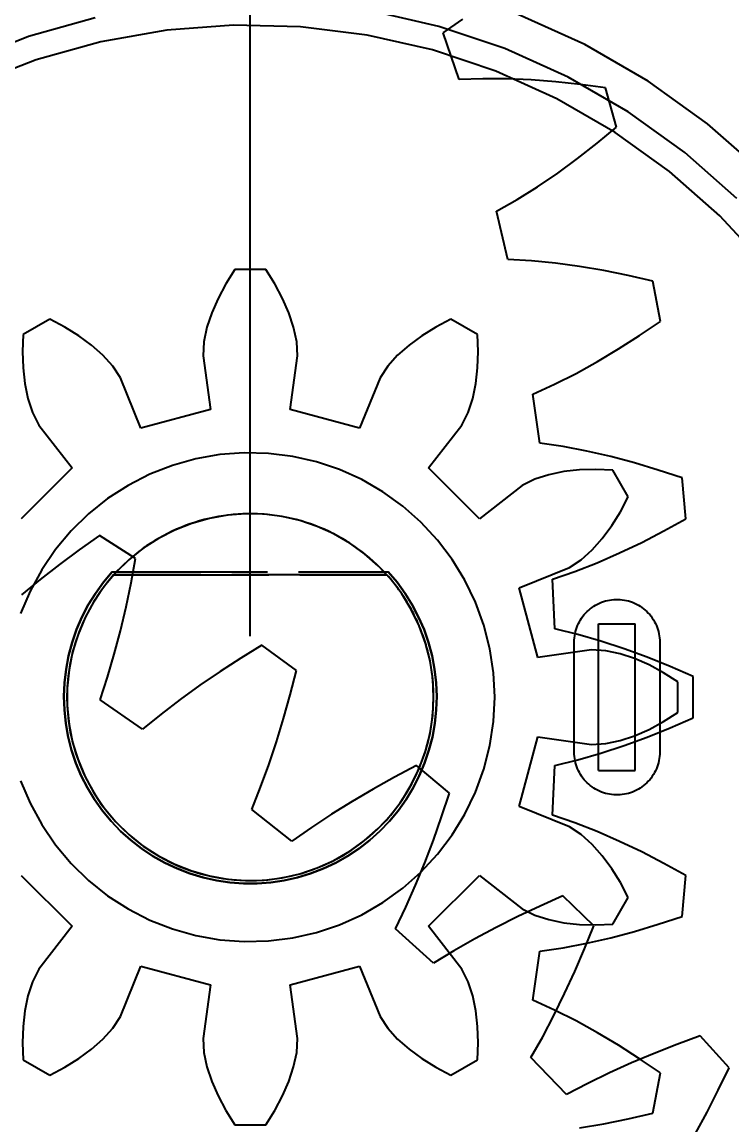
# Model space of a CAD drawing. Header units: millimetres. Extents: x -9 to 221, y -53 to 198.
# Drawn here: x 37.38 to 43.19, y 144.2 to 153.22 of the extents above; entities that cross this region are included whole.
import ezdxf

# ---------------------------------------------------------------- set-up
doc = ezdxf.new("R2010")
doc.units = ezdxf.units.MM
doc.linetypes.add('DASHED', pattern=[1.524, 1.27, -0.254])
doc.layers.add('DIMS', color=3, linetype='CONTINUOUS')
doc.layers.add('HIDDEN', color=8, linetype='DASHED')
doc.styles.add('OpenSansCondensed-Light', font='OpenSansCondensed-Light.ttf')
doc.dimstyles.new('EZDXF', dxfattribs={"dimtxt": 0.25, "dimasz": 0.175, "dimexe": 0.375, "dimexo": 0.125, "dimgap": 0.1, "dimtad": 1, "dimlfac": 100, "dimzin": 12, "dimdsep": 46, "dimtxsty": 'OpenSansCondensed-Light', "dimblk": 'ARCHTICK', "dimcen": 2.5, "dimazin": 3, "dimtfac": 0.5, "dimtmove": 2, "dimatfit": 3})

# ---------------------------------------------------------------- blocks, each defined once
blk = doc.blocks.new('_ARCHTICK')
at = {"color": 0, "linetype": 'BYBLOCK', "const_width": 0.15}
blk.add_lwpolyline([(-0.5, -0.5), (0.5, 0.5)], dxfattribs=at)

msp = doc.modelspace()

# ---------------------------------------------------------------- linework, layer by layer
at = {"layer": 'HIDDEN'}
for points in [[(43.22995, 151.78044), (42.80389, 152.15644), (42.34251, 152.48815), (41.8504, 152.77227), (41.33244, 153.00598), (40.79379, 153.18696), (40.23979, 153.3134)], [(43.22995, 151.78044), (42.80389, 152.15644), (42.34251, 152.48815), (41.8504, 152.77227), (41.33244, 153.00598), (40.79379, 153.18696), (40.23979, 153.3134)], [(43.43942, 151.9952), (42.99094, 152.39099), (42.50528, 152.74016), (41.98726, 153.03923), (41.44205, 153.28524)], [(43.43942, 151.9952), (42.99094, 152.39099), (42.50528, 152.74016), (41.98726, 153.03923), (41.44205, 153.28524)], [(43.43942, 151.9952), (42.99094, 152.39099), (42.50528, 152.74016), (41.98726, 153.03923), (41.44205, 153.28524)], [(43.43942, 151.9952), (42.99094, 152.39099), (42.50528, 152.74016), (41.98726, 153.03923), (41.44205, 153.28524)], [(37.98163, 153.25709), (37.43463, 153.10319), (36.90566, 152.89558), (36.4, 152.63634), (35.92266, 152.32805), (35.47839, 151.97375), (35.0716, 151.57698), (34.70634, 151.14169), (34.38624, 150.67218), (34.11448, 150.17314), (33.89375, 149.64951), (33.72626, 149.10652), (33.61366, 148.54954), (33.55709, 147.98412), (33.55709, 147.41588), (33.61366, 146.85046), (33.72626, 146.29348), (33.89375, 145.75049), (34.11448, 145.22686), (34.38624, 144.72782), (34.70634, 144.25831), (35.0716, 143.82302)], [(37.98163, 153.25709), (37.43463, 153.10319), (36.90566, 152.89558), (36.4, 152.63634), (35.92266, 152.32805), (35.47839, 151.97375), (35.0716, 151.57698), (34.70634, 151.14169), (34.38624, 150.67218), (34.11448, 150.17314), (33.89375, 149.64951), (33.72626, 149.10652), (33.61366, 148.54954), (33.55709, 147.98412), (33.55709, 147.41588), (33.61366, 146.85046), (33.72626, 146.29348), (33.89375, 145.75049), (34.11448, 145.22686), (34.38624, 144.72782), (34.70634, 144.25831), (35.0716, 143.82302)], [(43.46324, 151.23533), (43.0903, 151.63727), (42.67919, 152.00007), (42.234, 152.32014), (41.75916, 152.59429), (41.25938, 152.81981), (40.73962, 152.99443), (40.20506, 153.11644), (39.66102, 153.18462), (39.11288, 153.19829), (38.56611, 153.15732), (38.02613, 153.0621), (37.49832, 152.9136), (36.98792, 152.71328)], [(43.46324, 151.23533), (43.0903, 151.63727), (42.67919, 152.00007), (42.234, 152.32014), (41.75916, 152.59429), (41.25938, 152.81981), (40.73962, 152.99443), (40.20506, 153.11644), (39.66102, 153.18462), (39.11288, 153.19829), (38.56611, 153.15732), (38.02613, 153.0621), (37.49832, 152.9136), (36.98792, 152.71328)], [(40.82917, 153.13503), (40.98869, 153.24675)], [(40.82917, 153.13503), (40.98869, 153.24675)], [(40.95778, 152.7513), (40.82917, 153.13503)], [(40.95778, 152.7513), (40.82917, 153.13503)], [(41.15241, 152.75827), (40.95778, 152.7513)], [(41.15241, 152.75827), (40.95778, 152.7513)], [(41.34936, 152.7573), (41.15241, 152.75827)], [(41.34936, 152.7573), (41.15241, 152.75827)], [(41.54834, 152.74905), (41.34936, 152.7573)], [(41.54834, 152.74905), (41.34936, 152.7573)], [(41.74914, 152.73398), (41.54834, 152.74905)], [(41.74914, 152.73398), (41.54834, 152.74905)], [(41.95155, 152.71244), (41.74914, 152.73398)], [(41.95155, 152.71244), (41.74914, 152.73398)], [(42.15543, 152.68467), (41.95155, 152.71244)], [(42.15543, 152.68467), (41.95155, 152.71244)], [(42.24738, 152.36151), (42.15543, 152.68467)], [(42.24738, 152.36151), (42.15543, 152.68467)], [(42.08865, 152.23058), (42.24738, 152.36151)], [(42.08865, 152.23058), (42.24738, 152.36151)], [(41.9279, 152.1057), (42.08865, 152.23058)], [(41.9279, 152.1057), (42.08865, 152.23058)], [(41.76511, 151.98718), (41.9279, 152.1057)], [(41.76511, 151.98718), (41.9279, 152.1057)], [(41.60028, 151.87541), (41.76511, 151.98718)], [(41.60028, 151.87541), (41.76511, 151.98718)], [(41.43334, 151.77091), (41.60028, 151.87541)], [(41.43334, 151.77091), (41.60028, 151.87541)], [(41.26419, 151.67438), (41.43334, 151.77091)], [(41.26419, 151.67438), (41.43334, 151.77091)], [(41.35685, 151.28042), (41.26419, 151.67438)], [(41.35685, 151.28042), (41.26419, 151.67438)], [(41.55129, 151.26941), (41.35685, 151.28042)], [(41.55129, 151.26941), (41.35685, 151.28042)], [(41.74731, 151.25027), (41.55129, 151.26941)], [(41.74731, 151.25027), (41.55129, 151.26941)], [(41.94468, 151.22369), (41.74731, 151.25027)], [(41.94468, 151.22369), (41.74731, 151.25027)], [(42.14323, 151.19016), (41.94468, 151.22369)], [(42.14323, 151.19016), (41.94468, 151.22369)], [(39.12397, 151.19773), (39.0499, 151.0806)], [(39.12397, 151.19773), (39.0499, 151.0806)], [(39.37603, 151.19773), (39.12397, 151.19773)], [(39.37603, 151.19773), (39.12397, 151.19773)], [(39.4501, 151.0806), (39.37603, 151.19773)], [(39.4501, 151.0806), (39.37603, 151.19773)], [(42.3428, 151.15003), (42.14323, 151.19016)], [(42.3428, 151.15003), (42.14323, 151.19016)], [(42.54325, 151.10357), (42.3428, 151.15003)], [(42.54325, 151.10357), (42.3428, 151.15003)], [(39.0499, 151.0806), (38.98671, 150.96242)], [(39.0499, 151.0806), (38.98671, 150.96242)], [(39.51329, 150.96242), (39.4501, 151.0806)], [(39.51329, 150.96242), (39.4501, 151.0806)], [(42.60498, 150.77331), (42.54325, 151.10357)], [(42.60498, 150.77331), (42.54325, 151.10357)], [(38.98671, 150.96242), (38.93492, 150.84379)], [(38.98671, 150.96242), (38.93492, 150.84379)], [(39.56508, 150.84379), (39.51329, 150.96242)], [(39.56508, 150.84379), (39.51329, 150.96242)], [(37.61028, 150.79214), (37.39199, 150.66611)], [(37.61028, 150.79214), (37.39199, 150.66611)], [(37.73299, 150.72773), (37.61028, 150.79214)], [(37.73299, 150.72773), (37.61028, 150.79214)], [(38.93492, 150.84379), (38.89542, 150.72534)], [(38.93492, 150.84379), (38.89542, 150.72534)], [(39.60458, 150.72534), (39.56508, 150.84379)], [(39.60458, 150.72534), (39.56508, 150.84379)], [(40.88972, 150.79214), (40.76701, 150.72773)], [(40.88972, 150.79214), (40.76701, 150.72773)], [(41.10801, 150.66611), (40.88972, 150.79214)], [(41.10801, 150.66611), (40.88972, 150.79214)], [(42.43485, 150.65757), (42.60498, 150.77331)], [(42.43485, 150.65757), (42.60498, 150.77331)], [(37.39199, 150.66611), (37.38641, 150.52763)], [(37.39199, 150.66611), (37.38641, 150.52763)], [(37.84681, 150.65698), (37.73299, 150.72773)], [(37.84681, 150.65698), (37.73299, 150.72773)], [(38.89542, 150.72534), (38.86987, 150.60782)], [(38.89542, 150.72534), (38.86987, 150.60782)], [(39.63013, 150.60782), (39.60458, 150.72534)], [(39.63013, 150.60782), (39.60458, 150.72534)], [(40.76701, 150.72773), (40.65319, 150.65698)], [(40.76701, 150.72773), (40.65319, 150.65698)], [(41.11359, 150.52763), (41.10801, 150.66611)], [(41.11359, 150.52763), (41.10801, 150.66611)], [(37.95097, 150.58014), (37.84681, 150.65698)], [(37.95097, 150.58014), (37.84681, 150.65698)], [(38.04441, 150.49732), (37.95097, 150.58014)], [(38.04441, 150.49732), (37.95097, 150.58014)], [(38.86987, 150.60782), (38.86368, 150.49248)], [(38.86987, 150.60782), (38.86368, 150.49248)], [(39.63632, 150.49248), (39.63013, 150.60782)], [(39.63632, 150.49248), (39.63013, 150.60782)], [(40.54903, 150.58014), (40.45559, 150.49732)], [(40.54903, 150.58014), (40.45559, 150.49732)], [(40.65319, 150.65698), (40.54903, 150.58014)], [(40.65319, 150.65698), (40.54903, 150.58014)], [(42.26326, 150.54806), (42.43485, 150.65757)], [(42.26326, 150.54806), (42.43485, 150.65757)], [(37.38641, 150.52763), (37.39077, 150.39369)], [(37.38641, 150.52763), (37.39077, 150.39369)], [(38.12529, 150.40831), (38.04441, 150.49732)], [(38.12529, 150.40831), (38.04441, 150.49732)], [(38.86368, 150.49248), (38.92453, 150.05259)], [(38.86368, 150.49248), (38.92453, 150.05259)], [(39.57547, 150.05259), (39.63632, 150.49248)], [(39.57547, 150.05259), (39.63632, 150.49248)], [(40.45559, 150.49732), (40.37471, 150.40831)], [(40.45559, 150.49732), (40.37471, 150.40831)], [(41.10923, 150.39369), (41.11359, 150.52763)], [(41.10923, 150.39369), (41.11359, 150.52763)], [(42.09023, 150.44507), (42.26326, 150.54806)], [(42.09023, 150.44507), (42.26326, 150.54806)], [(38.18832, 150.31152), (38.12529, 150.40831)], [(38.18832, 150.31152), (38.12529, 150.40831)], [(40.37471, 150.40831), (40.31168, 150.31152)], [(40.37471, 150.40831), (40.31168, 150.31152)], [(41.91579, 150.34899), (42.09023, 150.44507)], [(41.91579, 150.34899), (42.09023, 150.44507)], [(37.39077, 150.39369), (37.40524, 150.26506)], [(37.39077, 150.39369), (37.40524, 150.26506)], [(38.35556, 149.90014), (38.18832, 150.31152)], [(38.35556, 149.90014), (38.18832, 150.31152)], [(40.31168, 150.31152), (40.14444, 149.90014)], [(40.31168, 150.31152), (40.14444, 149.90014)], [(41.09476, 150.26506), (41.10923, 150.39369)], [(41.09476, 150.26506), (41.10923, 150.39369)], [(41.73992, 150.26033), (41.91579, 150.34899)], [(41.73992, 150.26033), (41.91579, 150.34899)], [(37.40524, 150.26506), (37.43025, 150.14273)], [(37.40524, 150.26506), (37.43025, 150.14273)], [(41.06975, 150.14273), (41.09476, 150.26506)], [(41.06975, 150.14273), (41.09476, 150.26506)], [(41.56259, 150.17982), (41.73992, 150.26033)], [(41.56259, 150.17982), (41.73992, 150.26033)], [(37.43025, 150.14273), (37.46689, 150.02818)], [(37.43025, 150.14273), (37.46689, 150.02818)], [(41.03311, 150.02818), (41.06975, 150.14273)], [(41.03311, 150.02818), (41.06975, 150.14273)], [(41.6185, 149.77899), (41.56259, 150.17982)], [(41.6185, 149.77899), (41.56259, 150.17982)], [(38.92453, 150.05259), (38.35556, 149.90014)], [(38.92453, 150.05259), (38.35556, 149.90014)], [(40.14444, 149.90014), (39.57547, 150.05259)], [(40.14444, 149.90014), (39.57547, 150.05259)], [(37.46689, 150.02818), (37.51919, 149.9252)], [(37.46689, 150.02818), (37.51919, 149.9252)], [(40.98081, 149.9252), (41.03311, 150.02818)], [(40.98081, 149.9252), (41.03311, 150.02818)], [(37.51919, 149.9252), (37.79184, 149.57467)], [(37.51919, 149.9252), (37.79184, 149.57467)], [(40.70816, 149.57467), (40.98081, 149.9252)], [(40.70816, 149.57467), (40.98081, 149.9252)], [(41.81109, 149.75009), (41.6185, 149.77899)], [(41.81109, 149.75009), (41.6185, 149.77899)], [(41.25, 147.7), (41.24006, 147.89914), (41.21034, 148.09629), (41.16115, 148.28951), (41.09295, 148.47687), (41.00644, 148.65651), (40.90248, 148.82664), (40.78209, 148.98558), (40.64647, 149.13173), (40.49698, 149.26366), (40.33509, 149.38005), (40.16242, 149.47974), (39.98068, 149.56175), (39.79168, 149.62525), (39.5973, 149.66962), (39.39946, 149.69441), (39.20014, 149.69938), (39.00131, 149.68448), (38.80496, 149.64986), (38.61303, 149.59585), (38.42743, 149.52301), (38.25, 149.43205), (38.08251, 149.32388), (37.92663, 149.19956), (37.7839, 149.06035), (37.65573, 148.90761), (37.54342, 148.74287), (37.44806, 148.56777), (37.37061, 148.38404)], [(41.25, 147.7), (41.24006, 147.89914), (41.21034, 148.09629), (41.16115, 148.28951), (41.09295, 148.47687), (41.00644, 148.65651), (40.90248, 148.82664), (40.78209, 148.98558), (40.64647, 149.13173), (40.49698, 149.26366), (40.33509, 149.38005), (40.16242, 149.47974), (39.98068, 149.56175), (39.79168, 149.62525), (39.5973, 149.66962), (39.39946, 149.69441), (39.20014, 149.69938), (39.00131, 149.68448), (38.80496, 149.64986), (38.61303, 149.59585), (38.42743, 149.52301), (38.25, 149.43205), (38.08251, 149.32388), (37.92663, 149.19956), (37.7839, 149.06035), (37.65573, 148.90761), (37.54342, 148.74287), (37.44806, 148.56777), (37.37061, 148.38404)], [(42.00451, 149.71294), (41.81109, 149.75009)], [(42.00451, 149.71294), (41.81109, 149.75009)], [(42.19859, 149.66827), (42.00451, 149.71294)], [(42.19859, 149.66827), (42.00451, 149.71294)], [(42.3932, 149.61656), (42.19859, 149.66827)], [(42.3932, 149.61656), (42.19859, 149.66827)], [(42.58821, 149.55819), (42.3932, 149.61656)], [(42.58821, 149.55819), (42.3932, 149.61656)], [(37.79184, 149.57467), (37.37533, 149.15816)], [(37.79184, 149.57467), (37.37533, 149.15816)], [(41.12467, 149.15816), (40.70816, 149.57467)], [(41.12467, 149.15816), (40.70816, 149.57467)], [(41.69273, 149.51975), (41.57818, 149.48311)], [(41.69273, 149.51975), (41.57818, 149.48311)], [(41.81506, 149.54476), (41.69273, 149.51975)], [(41.81506, 149.54476), (41.69273, 149.51975)], [(41.94369, 149.55923), (41.81506, 149.54476)], [(41.94369, 149.55923), (41.81506, 149.54476)], [(42.07763, 149.56359), (41.94369, 149.55923)], [(42.07763, 149.56359), (41.94369, 149.55923)], [(42.21611, 149.55801), (42.07763, 149.56359)], [(42.21611, 149.55801), (42.07763, 149.56359)], [(42.34214, 149.33972), (42.21611, 149.55801)], [(42.34214, 149.33972), (42.21611, 149.55801)], [(42.78352, 149.49343), (42.58821, 149.55819)], [(42.78352, 149.49343), (42.58821, 149.55819)], [(42.81452, 149.15888), (42.78352, 149.49343)], [(42.81452, 149.15888), (42.78352, 149.49343)], [(41.4752, 149.43081), (41.12467, 149.15816)], [(41.4752, 149.43081), (41.12467, 149.15816)], [(41.57818, 149.48311), (41.4752, 149.43081)], [(41.57818, 149.48311), (41.4752, 149.43081)], [(42.27773, 149.21701), (42.34214, 149.33972)], [(42.27773, 149.21701), (42.34214, 149.33972)], [(40.75, 147.7), (40.74255, 147.84935), (40.72026, 147.99722), (40.68336, 148.14213), (40.63221, 148.28265), (40.56733, 148.41738), (40.48936, 148.54498), (40.39907, 148.66418), (40.29736, 148.7738), (40.18523, 148.87275), (40.06382, 148.96004), (39.93432, 149.03481), (39.79801, 149.09631), (39.65626, 149.14394), (39.51047, 149.17721), (39.3621, 149.19581), (39.2126, 149.19953), (39.06348, 149.18836), (38.91622, 149.16239), (38.77227, 149.12189), (38.63307, 149.06726), (38.5, 148.99904), (38.37438, 148.91791), (38.25747, 148.82467), (38.15042, 148.72026), (38.0543, 148.60571), (37.97006, 148.48215), (37.89855, 148.35083), (37.84046, 148.21303), (37.79638, 148.07014), (37.76675, 147.92356), (37.75186, 147.77477), (37.75186, 147.62523), (37.76675, 147.47644), (37.79638, 147.32986), (37.84046, 147.18697), (37.89855, 147.04917), (37.97006, 146.91785), (38.0543, 146.79429), (38.15042, 146.67974), (38.25747, 146.57533), (38.37438, 146.48209), (38.5, 146.40096), (38.63307, 146.33274), (38.77227, 146.27811), (38.91622, 146.23761), (39.06348, 146.21164), (39.2126, 146.20047), (39.3621, 146.20419), (39.51047, 146.22279), (39.65626, 146.25606), (39.79801, 146.30369), (39.93432, 146.36519), (40.06382, 146.43996), (40.18523, 146.52725), (40.29736, 146.6262), (40.39907, 146.73582), (40.48936, 146.85502), (40.56733, 146.98262), (40.63221, 147.11735), (40.68336, 147.25787), (40.72026, 147.40278), (40.74255, 147.55065), (40.75, 147.7)], [(40.75, 147.7), (40.74255, 147.84935), (40.72026, 147.99722), (40.68336, 148.14213), (40.63221, 148.28265), (40.56733, 148.41738), (40.48936, 148.54498), (40.39907, 148.66418), (40.29736, 148.7738), (40.18523, 148.87275), (40.06382, 148.96004), (39.93432, 149.03481), (39.79801, 149.09631), (39.65626, 149.14394), (39.51047, 149.17721), (39.3621, 149.19581), (39.2126, 149.19953), (39.06348, 149.18836), (38.91622, 149.16239), (38.77227, 149.12189), (38.63307, 149.06726), (38.5, 148.99904), (38.37438, 148.91791), (38.25747, 148.82467), (38.15042, 148.72026), (38.0543, 148.60571), (37.97006, 148.48215), (37.89855, 148.35083), (37.84046, 148.21303), (37.79638, 148.07014), (37.76675, 147.92356), (37.75186, 147.77477), (37.75186, 147.62523), (37.76675, 147.47644), (37.79638, 147.32986), (37.84046, 147.18697), (37.89855, 147.04917), (37.97006, 146.91785), (38.0543, 146.79429), (38.15042, 146.67974), (38.25747, 146.57533), (38.37438, 146.48209), (38.5, 146.40096), (38.63307, 146.33274), (38.77227, 146.27811), (38.91622, 146.23761), (39.06348, 146.21164), (39.2126, 146.20047), (39.3621, 146.20419), (39.51047, 146.22279), (39.65626, 146.25606), (39.79801, 146.30369), (39.93432, 146.36519), (40.06382, 146.43996), (40.18523, 146.52725), (40.29736, 146.6262), (40.39907, 146.73582), (40.48936, 146.85502), (40.56733, 146.98262), (40.63221, 147.11735), (40.68336, 147.25787), (40.72026, 147.40278), (40.74255, 147.55065), (40.75, 147.7)], [(40.75, 147.7), (40.74255, 147.84935), (40.72026, 147.99722), (40.68336, 148.14213), (40.63221, 148.28265), (40.56733, 148.41738), (40.48936, 148.54498), (40.39907, 148.66418), (40.29736, 148.7738), (40.18523, 148.87275), (40.06382, 148.96004), (39.93432, 149.03481), (39.79801, 149.09631), (39.65626, 149.14394), (39.51047, 149.17721), (39.3621, 149.19581), (39.2126, 149.19953), (39.06348, 149.18836), (38.91622, 149.16239), (38.77227, 149.12189), (38.63307, 149.06726), (38.5, 148.99904), (38.37438, 148.91791), (38.25747, 148.82467), (38.15042, 148.72026), (38.0543, 148.60571), (37.97006, 148.48215), (37.89855, 148.35083), (37.84046, 148.21303), (37.79638, 148.07014), (37.76675, 147.92356), (37.75186, 147.77477), (37.75186, 147.62523), (37.76675, 147.47644), (37.79638, 147.32986), (37.84046, 147.18697), (37.89855, 147.04917), (37.97006, 146.91785), (38.0543, 146.79429), (38.15042, 146.67974), (38.25747, 146.57533), (38.37438, 146.48209), (38.5, 146.40096), (38.63307, 146.33274), (38.77227, 146.27811), (38.91622, 146.23761), (39.06348, 146.21164), (39.2126, 146.20047), (39.3621, 146.20419), (39.51047, 146.22279), (39.65626, 146.25606), (39.79801, 146.30369), (39.93432, 146.36519), (40.06382, 146.43996), (40.18523, 146.52725), (40.29736, 146.6262), (40.39907, 146.73582), (40.48936, 146.85502), (40.56733, 146.98262), (40.63221, 147.11735), (40.68336, 147.25787), (40.72026, 147.40278), (40.74255, 147.55065), (40.75, 147.7)], [(40.36803, 148.7), (40.34094, 148.72949), (40.31306, 148.75825), (40.28443, 148.78625), (40.25506, 148.81348), (40.22498, 148.83992), (40.1942, 148.86554), (40.16274, 148.89033), (40.13064, 148.91428), (40.09791, 148.93736), (40.06457, 148.95955), (40.03065, 148.98085), (39.99618, 149.00124), (39.96118, 149.02069), (39.92566, 149.03921), (39.88967, 149.05677), (39.85322, 149.07336), (39.81634, 149.08898), (39.77905, 149.1036), (39.74139, 149.11723), (39.70338, 149.12984), (39.66505, 149.14144), (39.62642, 149.152), (39.58752, 149.16153), (39.54838, 149.17002), (39.50903, 149.17747), (39.46949, 149.18385), (39.4298, 149.18919), (39.38997, 149.19345), (39.35005, 149.19666), (39.31006, 149.1988), (39.27002, 149.19987), (39.22998, 149.19987), (39.18994, 149.1988), (39.14995, 149.19666), (39.11003, 149.19345), (39.0702, 149.18919), (39.03051, 149.18385), (38.99097, 149.17747), (38.95162, 149.17002), (38.91248, 149.16153), (38.87358, 149.152), (38.83495, 149.14144), (38.79662, 149.12984), (38.75861, 149.11723), (38.72095, 149.1036), (38.68366, 149.08898), (38.64678, 149.07336), (38.61033, 149.05677), (38.57434, 149.03921), (38.53882, 149.02069), (38.50382, 149.00124), (38.46935, 148.98085), (38.43543, 148.95955), (38.40209, 148.93736), (38.36936, 148.91428), (38.33726, 148.89033), (38.3058, 148.86554), (38.27502, 148.83992), (38.24494, 148.81348), (38.21557, 148.78625), (38.18694, 148.75825), (38.15906, 148.72949), (38.13197, 148.7)], [(42.20698, 149.10319), (42.27773, 149.21701)], [(42.20698, 149.10319), (42.27773, 149.21701)], [(42.63444, 149.05934), (42.81452, 149.15888)], [(42.63444, 149.05934), (42.81452, 149.15888)], [(42.13014, 148.99903), (42.20698, 149.10319)], [(42.13014, 148.99903), (42.20698, 149.10319)], [(42.45347, 148.96613), (42.63444, 149.05934)], [(42.45347, 148.96613), (42.63444, 149.05934)], [(38.01551, 149.02343), (37.85013, 148.90574)], [(38.01551, 149.02343), (37.85013, 148.90574)], [(38.31176, 148.83431), (38.01551, 149.02343)], [(38.31176, 148.83431), (38.01551, 149.02343)], [(42.04732, 148.90559), (42.13014, 148.99903)], [(42.04732, 148.90559), (42.13014, 148.99903)], [(42.27168, 148.87954), (42.45347, 148.96613)], [(42.27168, 148.87954), (42.45347, 148.96613)], [(37.85013, 148.90574), (37.68875, 148.78527)], [(37.85013, 148.90574), (37.68875, 148.78527)], [(41.95831, 148.82471), (42.04732, 148.90559)], [(41.95831, 148.82471), (42.04732, 148.90559)], [(42.08911, 148.79996), (42.27168, 148.87954)], [(42.08911, 148.79996), (42.27168, 148.87954)], [(37.68875, 148.78527), (37.53155, 148.66196)], [(37.68875, 148.78527), (37.53155, 148.66196)], [(38.27461, 148.63476), (38.31176, 148.83431)], [(38.27461, 148.63476), (38.31176, 148.83431)], [(41.86152, 148.76168), (41.95831, 148.82471)], [(41.86152, 148.76168), (41.95831, 148.82471)], [(41.90581, 148.72791), (42.08911, 148.79996)], [(41.90581, 148.72791), (42.08911, 148.79996)], [(38.12084, 148.725), (38.04884, 148.6396), (37.98328, 148.54915), (37.92452, 148.45415), (37.87288, 148.3551), (37.82862, 148.25253), (37.79198, 148.14701), (37.76317, 148.03908), (37.74234, 147.92933), (37.7296, 147.81836), (37.72501, 147.70675), (37.72861, 147.5951), (37.74037, 147.48401), (37.76023, 147.37409), (37.78809, 147.26591), (37.82378, 147.16006), (37.86713, 147.05711), (37.9179, 146.95761), (37.97582, 146.86209), (38.04058, 146.77107), (38.11182, 146.68503), (38.18917, 146.60444), (38.27221, 146.52972), (38.3605, 146.46129), (38.45356, 146.3995), (38.55089, 146.34469), (38.65198, 146.29715), (38.75627, 146.25714), (38.86321, 146.22487), (38.97223, 146.20051), (39.08274, 146.1842), (39.19415, 146.17602), (39.30585, 146.17602), (39.41726, 146.1842), (39.52777, 146.20051), (39.63679, 146.22487), (39.74373, 146.25714), (39.84802, 146.29715), (39.94911, 146.34469), (40.04644, 146.3995), (40.1395, 146.46129), (40.22779, 146.52972), (40.31083, 146.60444), (40.38818, 146.68503), (40.45942, 146.77107), (40.52418, 146.86209), (40.5821, 146.95761), (40.63287, 147.05711), (40.67622, 147.16006), (40.71191, 147.26591), (40.73977, 147.37409), (40.75963, 147.48401), (40.77139, 147.5951), (40.77499, 147.70675), (40.7704, 147.81836), (40.75766, 147.92933), (40.73683, 148.03908), (40.70802, 148.14701), (40.67138, 148.25253), (40.62712, 148.3551), (40.57548, 148.45415), (40.51672, 148.54915), (40.45116, 148.6396), (40.37916, 148.725)], [(40.37916, 148.725), (40.45116, 148.6396), (40.51672, 148.54915), (40.57548, 148.45415), (40.62712, 148.3551), (40.67138, 148.25253), (40.70802, 148.14701), (40.73683, 148.03908), (40.75766, 147.92933), (40.7704, 147.81836), (40.77499, 147.70675), (40.77139, 147.5951), (40.75963, 147.48401), (40.73977, 147.37409), (40.71191, 147.26591), (40.67622, 147.16006), (40.63287, 147.05711), (40.5821, 146.95761), (40.52418, 146.86209), (40.45942, 146.77107), (40.38818, 146.68503), (40.31083, 146.60444), (40.22779, 146.52972), (40.1395, 146.46129), (40.04644, 146.3995), (39.94911, 146.34469), (39.84802, 146.29715), (39.74373, 146.25714), (39.63679, 146.22487), (39.52777, 146.20051), (39.41726, 146.1842), (39.30585, 146.17602), (39.19415, 146.17602), (39.08274, 146.1842), (38.97223, 146.20051), (38.86321, 146.22487), (38.75627, 146.25714), (38.65198, 146.29715), (38.55089, 146.34469), (38.45356, 146.3995), (38.3605, 146.46129), (38.27221, 146.52972), (38.18917, 146.60444), (38.11182, 146.68503), (38.04058, 146.77107), (37.97582, 146.86209), (37.9179, 146.95761), (37.86713, 147.05711), (37.82378, 147.16006), (37.78809, 147.26591), (37.76023, 147.37409), (37.74037, 147.48401), (37.72861, 147.5951), (37.72501, 147.70675), (37.7296, 147.81836), (37.74234, 147.92933), (37.76317, 148.03908), (37.79198, 148.14701), (37.82862, 148.25253), (37.87288, 148.3551), (37.92452, 148.45415), (37.98328, 148.54915), (38.04884, 148.6396), (38.12084, 148.725)], [(38.13197, 148.7), (38.07267, 148.62945), (38.01781, 148.5554), (37.9676, 148.47811), (37.92224, 148.39789), (37.88189, 148.31504), (37.8467, 148.22986), (37.81681, 148.14268), (37.79233, 148.05383), (37.77335, 147.96365), (37.75995, 147.87247), (37.75217, 147.78064), (37.75004, 147.6885), (37.75358, 147.59641), (37.76277, 147.50471), (37.77757, 147.41374), (37.79793, 147.32386), (37.82377, 147.2354), (37.85499, 147.14869), (37.89148, 147.06406), (37.9331, 146.98183), (37.97969, 146.90232), (38.03107, 146.82581), (38.08705, 146.7526), (38.14743, 146.68297), (38.21197, 146.61718), (38.28042, 146.55548), (38.35254, 146.4981), (38.42804, 146.44525), (38.50665, 146.39715), (38.58806, 146.35395), (38.67197, 146.31585), (38.75807, 146.28296), (38.84602, 146.25542), (38.93549, 146.23334), (39.02615, 146.2168), (39.11766, 146.20585), (39.20967, 146.20054), (39.30183, 146.2009), (39.39379, 146.20691), (39.48521, 146.21856), (39.57574, 146.2358), (39.66505, 146.25856), (39.75278, 146.28677), (39.83862, 146.32032), (39.92224, 146.35907), (40.00332, 146.40288), (40.08155, 146.45159), (40.15665, 146.50502), (40.22832, 146.56295), (40.2963, 146.62517), (40.36033, 146.69146), (40.42017, 146.76155), (40.4756, 146.83518), (40.52639, 146.91208), (40.57237, 146.99195), (40.61336, 147.07449), (40.6492, 147.1594), (40.67975, 147.24635), (40.70492, 147.335), (40.72458, 147.42504), (40.73869, 147.51612), (40.74717, 147.60788), (40.75, 147.7)], [(38.12084, 148.725), (40.37916, 148.725)], [(38.12084, 148.725), (40.37916, 148.725)], [(40.36803, 148.7), (38.13197, 148.7)], [(38.13197, 148.7), (40.36803, 148.7)], [(40.75, 147.7), (40.7499, 147.71737), (40.7496, 147.73475), (40.74909, 147.75211), (40.74839, 147.76947), (40.74749, 147.78682), (40.74638, 147.80416), (40.74507, 147.82149), (40.74356, 147.8388), (40.74186, 147.85609), (40.73995, 147.87336), (40.73784, 147.8906), (40.73553, 147.90782), (40.73303, 147.92502), (40.73032, 147.94218), (40.72742, 147.95931), (40.72431, 147.9764), (40.72101, 147.99346), (40.71752, 148.01048), (40.71382, 148.02746), (40.70993, 148.04439), (40.70584, 148.06128), (40.70156, 148.07811), (40.69708, 148.0949), (40.69241, 148.11164), (40.68755, 148.12832), (40.68249, 148.14494), (40.67724, 148.1615), (40.6718, 148.178), (40.66617, 148.19444), (40.66035, 148.21081), (40.65433, 148.22711), (40.64814, 148.24334), (40.64175, 148.2595), (40.63517, 148.27558), (40.62841, 148.29159), (40.62147, 148.30751), (40.61434, 148.32336), (40.60703, 148.33912), (40.59954, 148.35479), (40.59186, 148.37038), (40.58401, 148.38588), (40.57597, 148.40128), (40.56776, 148.41659), (40.55937, 148.43181), (40.55081, 148.44693), (40.54207, 148.46194), (40.53316, 148.47686), (40.52407, 148.49167), (40.51482, 148.50637), (40.50539, 148.52097), (40.4958, 148.53545), (40.48604, 148.54983), (40.47611, 148.56409), (40.46602, 148.57823), (40.45577, 148.59226), (40.44535, 148.60616), (40.43478, 148.61995), (40.42404, 148.63361), (40.41315, 148.64714), (40.4021, 148.66055), (40.3909, 148.67383), (40.37954, 148.68698), (40.36803, 148.7)], [(41.45014, 148.59444), (41.86152, 148.76168)], [(41.45014, 148.59444), (41.86152, 148.76168)], [(41.72181, 148.66411), (41.90581, 148.72791)], [(41.72181, 148.66411), (41.90581, 148.72791)], [(37.53155, 148.66196), (37.37875, 148.53572)], [(37.53155, 148.66196), (37.37875, 148.53572)], [(38.23327, 148.43767), (38.27461, 148.63476)], [(38.23327, 148.43767), (38.27461, 148.63476)], [(41.60259, 148.02547), (41.45014, 148.59444)], [(41.60259, 148.02547), (41.45014, 148.59444)], [(41.7405, 148.25983), (41.72181, 148.66411)], [(41.7405, 148.25983), (41.72181, 148.66411)], [(41.9, 148.15), (41.90044, 148.16745), (41.90174, 148.18485), (41.90391, 148.20216), (41.90694, 148.21935), (41.91082, 148.23637), (41.91555, 148.25316), (41.92111, 148.26971), (41.92748, 148.28595), (41.93466, 148.30186), (41.94262, 148.31739), (41.95135, 148.3325), (41.96082, 148.34716), (41.971, 148.36133), (41.98188, 148.37498), (41.99343, 148.38806), (42.00562, 148.40055), (42.01841, 148.41242), (42.03178, 148.42364), (42.04569, 148.43418), (42.06011, 148.44401), (42.075, 148.45311), (42.09033, 148.46146), (42.10605, 148.46903), (42.12213, 148.47581), (42.13853, 148.48177), (42.15521, 148.48692), (42.17212, 148.49122), (42.18922, 148.49468), (42.20648, 148.49728), (42.22384, 148.49902), (42.24127, 148.49989), (42.25873, 148.49989), (42.27616, 148.49902), (42.29352, 148.49728), (42.31078, 148.49468), (42.32788, 148.49122), (42.34479, 148.48692), (42.36147, 148.48177), (42.37787, 148.47581), (42.39395, 148.46903), (42.40967, 148.46146), (42.425, 148.45311), (42.43989, 148.44401), (42.45431, 148.43418), (42.46822, 148.42364), (42.48159, 148.41242), (42.49438, 148.40055), (42.50657, 148.38806), (42.51812, 148.37498), (42.529, 148.36133), (42.53918, 148.34716), (42.54865, 148.3325), (42.55738, 148.31739), (42.56534, 148.30186), (42.57252, 148.28595), (42.57889, 148.26971), (42.58445, 148.25316), (42.58918, 148.23637), (42.59306, 148.21935), (42.59609, 148.20216), (42.59826, 148.18485), (42.59956, 148.16745), (42.6, 148.15)], [(41.9, 148.15), (41.90044, 148.16745), (41.90174, 148.18485), (41.90391, 148.20216), (41.90694, 148.21935), (41.91082, 148.23637), (41.91555, 148.25316), (41.92111, 148.26971), (41.92748, 148.28595), (41.93466, 148.30186), (41.94262, 148.31739), (41.95135, 148.3325), (41.96082, 148.34716), (41.971, 148.36133), (41.98188, 148.37498), (41.99343, 148.38806), (42.00562, 148.40055), (42.01841, 148.41242), (42.03178, 148.42364), (42.04569, 148.43418), (42.06011, 148.44401), (42.075, 148.45311), (42.09033, 148.46146), (42.10605, 148.46903), (42.12213, 148.47581), (42.13853, 148.48177), (42.15521, 148.48692), (42.17212, 148.49122), (42.18922, 148.49468), (42.20648, 148.49728), (42.22384, 148.49902), (42.24127, 148.49989), (42.25873, 148.49989), (42.27616, 148.49902), (42.29352, 148.49728), (42.31078, 148.49468), (42.32788, 148.49122), (42.34479, 148.48692), (42.36147, 148.48177), (42.37787, 148.47581), (42.39395, 148.46903), (42.40967, 148.46146), (42.425, 148.45311), (42.43989, 148.44401), (42.45431, 148.43418), (42.46822, 148.42364), (42.48159, 148.41242), (42.49438, 148.40055), (42.50657, 148.38806), (42.51812, 148.37498), (42.529, 148.36133), (42.53918, 148.34716), (42.54865, 148.3325), (42.55738, 148.31739), (42.56534, 148.30186), (42.57252, 148.28595), (42.57889, 148.26971), (42.58445, 148.25316), (42.58918, 148.23637), (42.59306, 148.21935), (42.59609, 148.20216), (42.59826, 148.18485), (42.59956, 148.16745), (42.6, 148.15)], [(38.18759, 148.24316), (38.23327, 148.43767)], [(38.18759, 148.24316), (38.23327, 148.43767)], [(38.13739, 148.05142), (38.18759, 148.24316)], [(38.13739, 148.05142), (38.18759, 148.24316)], [(41.9296, 148.21328), (41.7405, 148.25983)], [(41.9296, 148.21328), (41.7405, 148.25983)], [(42.1, 147.1), (42.1, 148.3)], [(42.1, 148.3), (42.4, 148.3)], [(42.1, 147.1), (42.1, 148.3)], [(42.1, 148.3), (42.4, 148.3)], [(42.4, 147.1), (42.4, 148.3)], [(42.4, 147.1), (42.4, 148.3)], [(41.9, 147.25), (41.9, 148.15)], [(41.9, 147.25), (41.9, 148.15)], [(42.11877, 148.15845), (41.9296, 148.21328)], [(42.11877, 148.15845), (41.9296, 148.21328)], [(42.3079, 148.09605), (42.11877, 148.15845)], [(42.3079, 148.09605), (42.11877, 148.15845)], [(42.6, 148.15), (42.6, 147.25)], [(42.6, 148.15), (42.6, 147.25)], [(38.08245, 147.86265), (38.13739, 148.05142)], [(38.08245, 147.86265), (38.13739, 148.05142)], [(39.34445, 148.12541), (39.17159, 148.01902)], [(39.34445, 148.12541), (39.17159, 148.01902)], [(39.62741, 147.91692), (39.34445, 148.12541)], [(39.62741, 147.91692), (39.34445, 148.12541)], [(42.04248, 148.08632), (41.60259, 148.02547)], [(42.04248, 148.08632), (41.60259, 148.02547)], [(42.15782, 148.08013), (42.04248, 148.08632)], [(42.15782, 148.08013), (42.04248, 148.08632)], [(42.27534, 148.05458), (42.15782, 148.08013)], [(42.27534, 148.05458), (42.15782, 148.08013)], [(42.39379, 148.01508), (42.27534, 148.05458)], [(42.39379, 148.01508), (42.27534, 148.05458)], [(42.49691, 148.02661), (42.3079, 148.09605)], [(42.49691, 148.02661), (42.3079, 148.09605)], [(39.17159, 148.01902), (39.00252, 147.9096)], [(39.17159, 148.01902), (39.00252, 147.9096)], [(42.51242, 147.96329), (42.39379, 148.01508)], [(42.51242, 147.96329), (42.39379, 148.01508)], [(42.6857, 147.95049), (42.49691, 148.02661)], [(42.6857, 147.95049), (42.49691, 148.02661)], [(42.6306, 147.9001), (42.51242, 147.96329)], [(42.6306, 147.9001), (42.51242, 147.96329)], [(39.00252, 147.9096), (38.83743, 147.79707)], [(39.00252, 147.9096), (38.83743, 147.79707)], [(39.57702, 147.7203), (39.62741, 147.91692)], [(39.57702, 147.7203), (39.62741, 147.91692)], [(42.74773, 147.82603), (42.6306, 147.9001)], [(42.74773, 147.82603), (42.6306, 147.9001)], [(42.8742, 147.86799), (42.6857, 147.95049)], [(42.8742, 147.86799), (42.6857, 147.95049)], [(38.02246, 147.67709), (38.08245, 147.86265)], [(38.02246, 147.67709), (38.08245, 147.86265)], [(38.83743, 147.79707), (38.67654, 147.68132)], [(38.83743, 147.79707), (38.67654, 147.68132)], [(42.74773, 147.57397), (42.74773, 147.82603)], [(42.74773, 147.57397), (42.74773, 147.82603)], [(42.8742, 147.53201), (42.8742, 147.86799)], [(42.8742, 147.53201), (42.8742, 147.86799)], [(37.37061, 147.01596), (37.44806, 146.83223), (37.54342, 146.65713), (37.65573, 146.49239), (37.7839, 146.33965), (37.92663, 146.20044), (38.08251, 146.07612), (38.25, 145.96795), (38.42743, 145.87699), (38.61303, 145.80415), (38.80496, 145.75014), (39.00131, 145.71552), (39.20014, 145.70062), (39.39946, 145.70559), (39.5973, 145.73038), (39.79168, 145.77475), (39.98068, 145.83825), (40.16242, 145.92026), (40.33509, 146.01995), (40.49698, 146.13634), (40.64647, 146.26827), (40.78209, 146.41442), (40.90248, 146.57336), (41.00644, 146.74349), (41.09295, 146.92313), (41.16115, 147.11049), (41.21034, 147.30371), (41.24006, 147.50086), (41.25, 147.7)], [(37.37061, 147.01596), (37.44806, 146.83223), (37.54342, 146.65713), (37.65573, 146.49239), (37.7839, 146.33965), (37.92663, 146.20044), (38.08251, 146.07612), (38.25, 145.96795), (38.42743, 145.87699), (38.61303, 145.80415), (38.80496, 145.75014), (39.00131, 145.71552), (39.20014, 145.70062), (39.39946, 145.70559), (39.5973, 145.73038), (39.79168, 145.77475), (39.98068, 145.83825), (40.16242, 145.92026), (40.33509, 146.01995), (40.49698, 146.13634), (40.64647, 146.26827), (40.78209, 146.41442), (40.90248, 146.57336), (41.00644, 146.74349), (41.09295, 146.92313), (41.16115, 147.11049), (41.21034, 147.30371), (41.24006, 147.50086), (41.25, 147.7)], [(39.5226, 147.5264), (39.57702, 147.7203)], [(39.5226, 147.5264), (39.57702, 147.7203)], [(38.36853, 147.43952), (38.02246, 147.67709)], [(38.36853, 147.43952), (38.02246, 147.67709)], [(38.67654, 147.68132), (38.52013, 147.5622)], [(38.67654, 147.68132), (38.52013, 147.5622)], [(38.52013, 147.5622), (38.36853, 147.43952)], [(38.52013, 147.5622), (38.36853, 147.43952)], [(39.46404, 147.33539), (39.5226, 147.5264)], [(39.46404, 147.33539), (39.5226, 147.5264)], [(42.6306, 147.4999), (42.74773, 147.57397)], [(42.6306, 147.4999), (42.74773, 147.57397)], [(42.6857, 147.44951), (42.8742, 147.53201)], [(42.6857, 147.44951), (42.8742, 147.53201)], [(42.39379, 147.38492), (42.51242, 147.43671)], [(42.39379, 147.38492), (42.51242, 147.43671)], [(42.49691, 147.37339), (42.6857, 147.44951)], [(42.49691, 147.37339), (42.6857, 147.44951)], [(42.51242, 147.43671), (42.6306, 147.4999)], [(42.51242, 147.43671), (42.6306, 147.4999)], [(39.40115, 147.14743), (39.46404, 147.33539)], [(39.40115, 147.14743), (39.46404, 147.33539)], [(41.45014, 146.80556), (41.60259, 147.37453)], [(41.45014, 146.80556), (41.60259, 147.37453)], [(41.60259, 147.37453), (42.04248, 147.31368)], [(41.60259, 147.37453), (42.04248, 147.31368)], [(42.15782, 147.31987), (42.27534, 147.34542)], [(42.15782, 147.31987), (42.27534, 147.34542)], [(42.27534, 147.34542), (42.39379, 147.38492)], [(42.27534, 147.34542), (42.39379, 147.38492)], [(42.3079, 147.30395), (42.49691, 147.37339)], [(42.3079, 147.30395), (42.49691, 147.37339)], [(42.6, 147.25), (42.59956, 147.23255), (42.59826, 147.21515), (42.59609, 147.19784), (42.59306, 147.18065), (42.58918, 147.16363), (42.58445, 147.14684), (42.57889, 147.13029), (42.57252, 147.11405), (42.56534, 147.09814), (42.55738, 147.08261), (42.54865, 147.0675), (42.53918, 147.05284), (42.529, 147.03867), (42.51812, 147.02502), (42.50657, 147.01194), (42.49438, 146.99945), (42.48159, 146.98758), (42.46822, 146.97636), (42.45431, 146.96582), (42.43989, 146.95599), (42.425, 146.94689), (42.40967, 146.93854), (42.39395, 146.93097), (42.37787, 146.92419), (42.36147, 146.91823), (42.34479, 146.91308), (42.32788, 146.90878), (42.31078, 146.90532), (42.29352, 146.90272), (42.27616, 146.90098), (42.25873, 146.90011), (42.24127, 146.90011), (42.22384, 146.90098), (42.20648, 146.90272), (42.18922, 146.90532), (42.17212, 146.90878), (42.15521, 146.91308), (42.13853, 146.91823), (42.12213, 146.92419), (42.10605, 146.93097), (42.09033, 146.93854), (42.075, 146.94689), (42.06011, 146.95599), (42.04569, 146.96582), (42.03178, 146.97636), (42.01841, 146.98758), (42.00562, 146.99945), (41.99343, 147.01194), (41.98188, 147.02502), (41.971, 147.03867), (41.96082, 147.05284), (41.95135, 147.0675), (41.94262, 147.08261), (41.93466, 147.09814), (41.92748, 147.11405), (41.92111, 147.13029), (41.91555, 147.14684), (41.91082, 147.16363), (41.90694, 147.18065), (41.90391, 147.19784), (41.90174, 147.21515), (41.90044, 147.23255), (41.9, 147.25)], [(42.6, 147.25), (42.59956, 147.23255), (42.59826, 147.21515), (42.59609, 147.19784), (42.59306, 147.18065), (42.58918, 147.16363), (42.58445, 147.14684), (42.57889, 147.13029), (42.57252, 147.11405), (42.56534, 147.09814), (42.55738, 147.08261), (42.54865, 147.0675), (42.53918, 147.05284), (42.529, 147.03867), (42.51812, 147.02502), (42.50657, 147.01194), (42.49438, 146.99945), (42.48159, 146.98758), (42.46822, 146.97636), (42.45431, 146.96582), (42.43989, 146.95599), (42.425, 146.94689), (42.40967, 146.93854), (42.39395, 146.93097), (42.37787, 146.92419), (42.36147, 146.91823), (42.34479, 146.91308), (42.32788, 146.90878), (42.31078, 146.90532), (42.29352, 146.90272), (42.27616, 146.90098), (42.25873, 146.90011), (42.24127, 146.90011), (42.22384, 146.90098), (42.20648, 146.90272), (42.18922, 146.90532), (42.17212, 146.90878), (42.15521, 146.91308), (42.13853, 146.91823), (42.12213, 146.92419), (42.10605, 146.93097), (42.09033, 146.93854), (42.075, 146.94689), (42.06011, 146.95599), (42.04569, 146.96582), (42.03178, 146.97636), (42.01841, 146.98758), (42.00562, 146.99945), (41.99343, 147.01194), (41.98188, 147.02502), (41.971, 147.03867), (41.96082, 147.05284), (41.95135, 147.0675), (41.94262, 147.08261), (41.93466, 147.09814), (41.92748, 147.11405), (41.92111, 147.13029), (41.91555, 147.14684), (41.91082, 147.16363), (41.90694, 147.18065), (41.90391, 147.19784), (41.90174, 147.21515), (41.90044, 147.23255), (41.9, 147.25)], [(41.9296, 147.18672), (42.11877, 147.24155)], [(41.9296, 147.18672), (42.11877, 147.24155)], [(42.04248, 147.31368), (42.15782, 147.31987)], [(42.04248, 147.31368), (42.15782, 147.31987)], [(42.11877, 147.24155), (42.3079, 147.30395)], [(42.11877, 147.24155), (42.3079, 147.30395)], [(39.33372, 146.96274), (39.40115, 147.14743)], [(39.33372, 146.96274), (39.40115, 147.14743)], [(41.7405, 147.14017), (41.9296, 147.18672)], [(41.7405, 147.14017), (41.9296, 147.18672)], [(40.61045, 147.14062), (40.43087, 147.04602)], [(40.61045, 147.14062), (40.43087, 147.04602)], [(40.87885, 146.9137), (40.61045, 147.14062)], [(40.87885, 146.9137), (40.61045, 147.14062)], [(41.72181, 146.73589), (41.7405, 147.14017)], [(41.72181, 146.73589), (41.7405, 147.14017)], [(42.1, 147.1), (42.4, 147.1)], [(42.1, 147.1), (42.4, 147.1)], [(40.43087, 147.04602), (40.25487, 146.94814)], [(40.43087, 147.04602), (40.25487, 146.94814)], [(39.26146, 146.78161), (39.33372, 146.96274)], [(39.26146, 146.78161), (39.33372, 146.96274)], [(40.25487, 146.94814), (40.08263, 146.84688)], [(40.25487, 146.94814), (40.08263, 146.84688)], [(40.81544, 146.72088), (40.87885, 146.9137)], [(40.81544, 146.72088), (40.87885, 146.9137)], [(40.08263, 146.84688), (39.91437, 146.74214)], [(40.08263, 146.84688), (39.91437, 146.74214)], [(41.86152, 146.63832), (41.45014, 146.80556)], [(41.86152, 146.63832), (41.45014, 146.80556)], [(39.5909, 146.52145), (39.26146, 146.78161)], [(39.5909, 146.52145), (39.26146, 146.78161)], [(39.91437, 146.74214), (39.75035, 146.63373)], [(39.91437, 146.74214), (39.75035, 146.63373)], [(40.7482, 146.53106), (40.81544, 146.72088)], [(40.7482, 146.53106), (40.81544, 146.72088)], [(41.90581, 146.67209), (41.72181, 146.73589)], [(41.90581, 146.67209), (41.72181, 146.73589)], [(39.75035, 146.63373), (39.5909, 146.52145)], [(39.75035, 146.63373), (39.5909, 146.52145)], [(41.95831, 146.57529), (41.86152, 146.63832)], [(41.95831, 146.57529), (41.86152, 146.63832)], [(42.08911, 146.60004), (41.90581, 146.67209)], [(42.08911, 146.60004), (41.90581, 146.67209)], [(40.677, 146.34438), (40.7482, 146.53106)], [(40.677, 146.34438), (40.7482, 146.53106)], [(42.04732, 146.49441), (41.95831, 146.57529)], [(42.04732, 146.49441), (41.95831, 146.57529)], [(42.27168, 146.52046), (42.08911, 146.60004)], [(42.27168, 146.52046), (42.08911, 146.60004)], [(42.45347, 146.43387), (42.27168, 146.52046)], [(42.45347, 146.43387), (42.27168, 146.52046)], [(42.13014, 146.40097), (42.04732, 146.49441)], [(42.13014, 146.40097), (42.04732, 146.49441)], [(42.63444, 146.34066), (42.45347, 146.43387)], [(42.63444, 146.34066), (42.45347, 146.43387)], [(40.6017, 146.16104), (40.677, 146.34438)], [(40.6017, 146.16104), (40.677, 146.34438)], [(42.20698, 146.29681), (42.13014, 146.40097)], [(42.20698, 146.29681), (42.13014, 146.40097)], [(42.81452, 146.24112), (42.63444, 146.34066)], [(42.81452, 146.24112), (42.63444, 146.34066)], [(42.27773, 146.18299), (42.20698, 146.29681)], [(42.27773, 146.18299), (42.20698, 146.29681)], [(37.37533, 146.24184), (37.79184, 145.82533)], [(37.37533, 146.24184), (37.79184, 145.82533)], [(40.52209, 145.98127), (40.6017, 146.16104)], [(40.52209, 145.98127), (40.6017, 146.16104)], [(40.70816, 145.82533), (41.12467, 146.24184)], [(40.70816, 145.82533), (41.12467, 146.24184)], [(41.12467, 146.24184), (41.4752, 145.96919)], [(41.12467, 146.24184), (41.4752, 145.96919)], [(42.34214, 146.06028), (42.27773, 146.18299)], [(42.34214, 146.06028), (42.27773, 146.18299)], [(42.78352, 145.90657), (42.81452, 146.24112)], [(42.78352, 145.90657), (42.81452, 146.24112)], [(41.80785, 146.07348), (41.62235, 145.99108)], [(41.80785, 146.07348), (41.62235, 145.99108)], [(42.06049, 145.82914), (41.80785, 146.07348)], [(42.06049, 145.82914), (41.80785, 146.07348)], [(40.43789, 145.80537), (40.52209, 145.98127)], [(40.43789, 145.80537), (40.52209, 145.98127)], [(41.62235, 145.99108), (41.4402, 145.90517)], [(41.62235, 145.99108), (41.4402, 145.90517)], [(42.21611, 145.84199), (42.34214, 146.06028)], [(42.21611, 145.84199), (42.34214, 146.06028)], [(41.4402, 145.90517), (41.26159, 145.81565)], [(41.4402, 145.90517), (41.26159, 145.81565)], [(41.4752, 145.96919), (41.57818, 145.91689)], [(41.4752, 145.96919), (41.57818, 145.91689)], [(41.57818, 145.91689), (41.69273, 145.88025)], [(41.57818, 145.91689), (41.69273, 145.88025)], [(42.58821, 145.84181), (42.78352, 145.90657)], [(42.58821, 145.84181), (42.78352, 145.90657)], [(37.79184, 145.82533), (37.51919, 145.4748)], [(37.79184, 145.82533), (37.51919, 145.4748)], [(40.74922, 145.52379), (40.43789, 145.80537)], [(40.74922, 145.52379), (40.43789, 145.80537)], [(40.98081, 145.4748), (40.70816, 145.82533)], [(40.98081, 145.4748), (40.70816, 145.82533)], [(41.26159, 145.81565), (41.08671, 145.72237)], [(41.26159, 145.81565), (41.08671, 145.72237)], [(41.69273, 145.88025), (41.81506, 145.85524)], [(41.69273, 145.88025), (41.81506, 145.85524)], [(41.81506, 145.85524), (41.94369, 145.84077)], [(41.81506, 145.85524), (41.94369, 145.84077)], [(41.94369, 145.84077), (42.07763, 145.83641)], [(41.94369, 145.84077), (42.07763, 145.83641)], [(41.98434, 145.64098), (42.06049, 145.82914)], [(41.98434, 145.64098), (42.06049, 145.82914)], [(42.07763, 145.83641), (42.21611, 145.84199)], [(42.07763, 145.83641), (42.21611, 145.84199)], [(42.3932, 145.78344), (42.58821, 145.84181)], [(42.3932, 145.78344), (42.58821, 145.84181)], [(41.08671, 145.72237), (40.91581, 145.62517)], [(41.08671, 145.72237), (40.91581, 145.62517)], [(42.00451, 145.68706), (42.19859, 145.73173)], [(42.00451, 145.68706), (42.19859, 145.73173)], [(42.19859, 145.73173), (42.3932, 145.78344)], [(42.19859, 145.73173), (42.3932, 145.78344)], [(40.91581, 145.62517), (40.74922, 145.52379)], [(40.91581, 145.62517), (40.74922, 145.52379)], [(41.56259, 145.22018), (41.6185, 145.62101)], [(41.56259, 145.22018), (41.6185, 145.62101)], [(41.6185, 145.62101), (41.81109, 145.64991)], [(41.6185, 145.62101), (41.81109, 145.64991)], [(41.81109, 145.64991), (42.00451, 145.68706)], [(41.81109, 145.64991), (42.00451, 145.68706)], [(41.90457, 145.45607), (41.98434, 145.64098)], [(41.90457, 145.45607), (41.98434, 145.64098)], [(37.51919, 145.4748), (37.46689, 145.37182)], [(37.51919, 145.4748), (37.46689, 145.37182)], [(38.18832, 145.08848), (38.35556, 145.49986)], [(38.18832, 145.08848), (38.35556, 145.49986)], [(38.35556, 145.49986), (38.92453, 145.34741)], [(38.35556, 145.49986), (38.92453, 145.34741)], [(39.57547, 145.34741), (40.14444, 145.49986)], [(39.57547, 145.34741), (40.14444, 145.49986)], [(40.14444, 145.49986), (40.31168, 145.08848)], [(40.14444, 145.49986), (40.31168, 145.08848)], [(41.03311, 145.37182), (40.98081, 145.4748)], [(41.03311, 145.37182), (40.98081, 145.4748)], [(41.82106, 145.27457), (41.90457, 145.45607)], [(41.82106, 145.27457), (41.90457, 145.45607)], [(37.46689, 145.37182), (37.43025, 145.25727)], [(37.46689, 145.37182), (37.43025, 145.25727)], [(38.92453, 145.34741), (38.86368, 144.90752)], [(38.92453, 145.34741), (38.86368, 144.90752)], [(39.63632, 144.90752), (39.57547, 145.34741)], [(39.63632, 144.90752), (39.57547, 145.34741)], [(41.06975, 145.25727), (41.03311, 145.37182)], [(41.06975, 145.25727), (41.03311, 145.37182)], [(37.43025, 145.25727), (37.40524, 145.13494)], [(37.43025, 145.25727), (37.40524, 145.13494)], [(41.09476, 145.13494), (41.06975, 145.25727)], [(41.09476, 145.13494), (41.06975, 145.25727)], [(41.73368, 145.09667), (41.82106, 145.27457)], [(41.73368, 145.09667), (41.82106, 145.27457)], [(41.73992, 145.13967), (41.56259, 145.22018)], [(41.73992, 145.13967), (41.56259, 145.22018)], [(37.40524, 145.13494), (37.39077, 145.00631)], [(37.40524, 145.13494), (37.39077, 145.00631)], [(38.12529, 144.99169), (38.18832, 145.08848)], [(38.12529, 144.99169), (38.18832, 145.08848)], [(40.31168, 145.08848), (40.37471, 144.99169)], [(40.31168, 145.08848), (40.37471, 144.99169)], [(41.10923, 145.00631), (41.09476, 145.13494)], [(41.10923, 145.00631), (41.09476, 145.13494)], [(41.64224, 144.92262), (41.73368, 145.09667)], [(41.64224, 144.92262), (41.73368, 145.09667)], [(41.91579, 145.05101), (41.73992, 145.13967)], [(41.91579, 145.05101), (41.73992, 145.13967)], [(37.39077, 145.00631), (37.38641, 144.87237)], [(37.39077, 145.00631), (37.38641, 144.87237)], [(38.04441, 144.90268), (38.12529, 144.99169)], [(38.04441, 144.90268), (38.12529, 144.99169)], [(40.37471, 144.99169), (40.45559, 144.90268)], [(40.37471, 144.99169), (40.45559, 144.90268)], [(41.11359, 144.87237), (41.10923, 145.00631)], [(41.11359, 144.87237), (41.10923, 145.00631)], [(42.09023, 144.95493), (41.91579, 145.05101)], [(42.09023, 144.95493), (41.91579, 145.05101)], [(37.95097, 144.81986), (38.04441, 144.90268)], [(37.95097, 144.81986), (38.04441, 144.90268)], [(38.86368, 144.90752), (38.86987, 144.79218)], [(38.86368, 144.90752), (38.86987, 144.79218)], [(39.63013, 144.79218), (39.63632, 144.90752)], [(39.63013, 144.79218), (39.63632, 144.90752)], [(40.45559, 144.90268), (40.54903, 144.81986)], [(40.45559, 144.90268), (40.54903, 144.81986)], [(41.54649, 144.75273), (41.64224, 144.92262)], [(41.54649, 144.75273), (41.64224, 144.92262)], [(42.26326, 144.85194), (42.09023, 144.95493)], [(42.26326, 144.85194), (42.09023, 144.95493)], [(42.93129, 144.92874), (42.7407, 144.85891)], [(42.93129, 144.92874), (42.7407, 144.85891)], [(43.16705, 144.66807), (42.93129, 144.92874)], [(43.16705, 144.66807), (42.93129, 144.92874)], [(37.38641, 144.87237), (37.39199, 144.73389)], [(37.38641, 144.87237), (37.39199, 144.73389)], [(37.84681, 144.74302), (37.95097, 144.81986)], [(37.84681, 144.74302), (37.95097, 144.81986)], [(40.54903, 144.81986), (40.65319, 144.74302)], [(40.54903, 144.81986), (40.65319, 144.74302)], [(41.10801, 144.73389), (41.11359, 144.87237)], [(41.10801, 144.73389), (41.11359, 144.87237)], [(42.43485, 144.74243), (42.26326, 144.85194)], [(42.43485, 144.74243), (42.26326, 144.85194)], [(42.7407, 144.85891), (42.55323, 144.78537)], [(42.7407, 144.85891), (42.55323, 144.78537)], [(37.39199, 144.73389), (37.61028, 144.60786)], [(37.39199, 144.73389), (37.61028, 144.60786)], [(37.73299, 144.67227), (37.84681, 144.74302)], [(37.73299, 144.67227), (37.84681, 144.74302)], [(38.86987, 144.79218), (38.89542, 144.67466)], [(38.86987, 144.79218), (38.89542, 144.67466)], [(39.60458, 144.67466), (39.63013, 144.79218)], [(39.60458, 144.67466), (39.63013, 144.79218)], [(40.65319, 144.74302), (40.76701, 144.67227)], [(40.65319, 144.74302), (40.76701, 144.67227)], [(40.88972, 144.60786), (41.10801, 144.73389)], [(40.88972, 144.60786), (41.10801, 144.73389)], [(41.83831, 144.45099), (41.54649, 144.75273)], [(41.83831, 144.45099), (41.54649, 144.75273)], [(42.55323, 144.78537), (42.36903, 144.70797)], [(42.55323, 144.78537), (42.36903, 144.70797)], [(42.60498, 144.62669), (42.43485, 144.74243)], [(42.60498, 144.62669), (42.43485, 144.74243)], [(37.61028, 144.60786), (37.73299, 144.67227)], [(37.61028, 144.60786), (37.73299, 144.67227)], [(38.89542, 144.67466), (38.93492, 144.55621)], [(38.89542, 144.67466), (38.93492, 144.55621)], [(39.56508, 144.55621), (39.60458, 144.67466)], [(39.56508, 144.55621), (39.60458, 144.67466)], [(40.76701, 144.67227), (40.88972, 144.60786)], [(40.76701, 144.67227), (40.88972, 144.60786)], [(42.18831, 144.62658), (42.0113, 144.54101)], [(42.18831, 144.62658), (42.0113, 144.54101)], [(42.36903, 144.70797), (42.18831, 144.62658)], [(42.36903, 144.70797), (42.18831, 144.62658)], [(42.54325, 144.29643), (42.60498, 144.62669)], [(42.54325, 144.29643), (42.60498, 144.62669)], [(43.07851, 144.48542), (43.16705, 144.66807)], [(43.07851, 144.48542), (43.16705, 144.66807)], [(38.93492, 144.55621), (38.98671, 144.43758)], [(38.93492, 144.55621), (38.98671, 144.43758)], [(39.51329, 144.43758), (39.56508, 144.55621)], [(39.51329, 144.43758), (39.56508, 144.55621)], [(42.0113, 144.54101), (41.83831, 144.45099)], [(42.0113, 144.54101), (41.83831, 144.45099)], [(42.98656, 144.30625), (43.07851, 144.48542)], [(42.98656, 144.30625), (43.07851, 144.48542)], [(38.98671, 144.43758), (39.0499, 144.3194)], [(38.98671, 144.43758), (39.0499, 144.3194)], [(39.4501, 144.3194), (39.51329, 144.43758)], [(39.4501, 144.3194), (39.51329, 144.43758)], [(39.0499, 144.3194), (39.12397, 144.20227)], [(39.0499, 144.3194), (39.12397, 144.20227)], [(39.37603, 144.20227), (39.4501, 144.3194)], [(39.37603, 144.20227), (39.4501, 144.3194)], [(42.3428, 144.24997), (42.54325, 144.29643)], [(42.3428, 144.24997), (42.54325, 144.29643)], [(42.89112, 144.13073), (42.98656, 144.30625)], [(42.89112, 144.13073), (42.98656, 144.30625)], [(39.12397, 144.20227), (39.37603, 144.20227)], [(39.12397, 144.20227), (39.37603, 144.20227)], [(41.94468, 144.17631), (42.14323, 144.20984)], [(41.94468, 144.17631), (42.14323, 144.20984)], [(42.14323, 144.20984), (42.3428, 144.24997)], [(42.14323, 144.20984), (42.3428, 144.24997)]]:
    msp.add_lwpolyline(points, dxfattribs=at)

# ---------------------------------------------------------------- dimensions: what is measured, and where the dimension line sits
at = {"layer": 'DIMS'}
msp.add_linear_dim(base=(25.25, 177.325), p1=(25.25, 147.7), p2=(39.25, 147.7), dimstyle='EZDXF', override={"dimtxt": 1.6, "dimasz": 1, "dimexe": 0.6, "dimexo": 0.5, "dimdec": 2}, dxfattribs=at).render()

doc.saveas('drawing.dxf')
